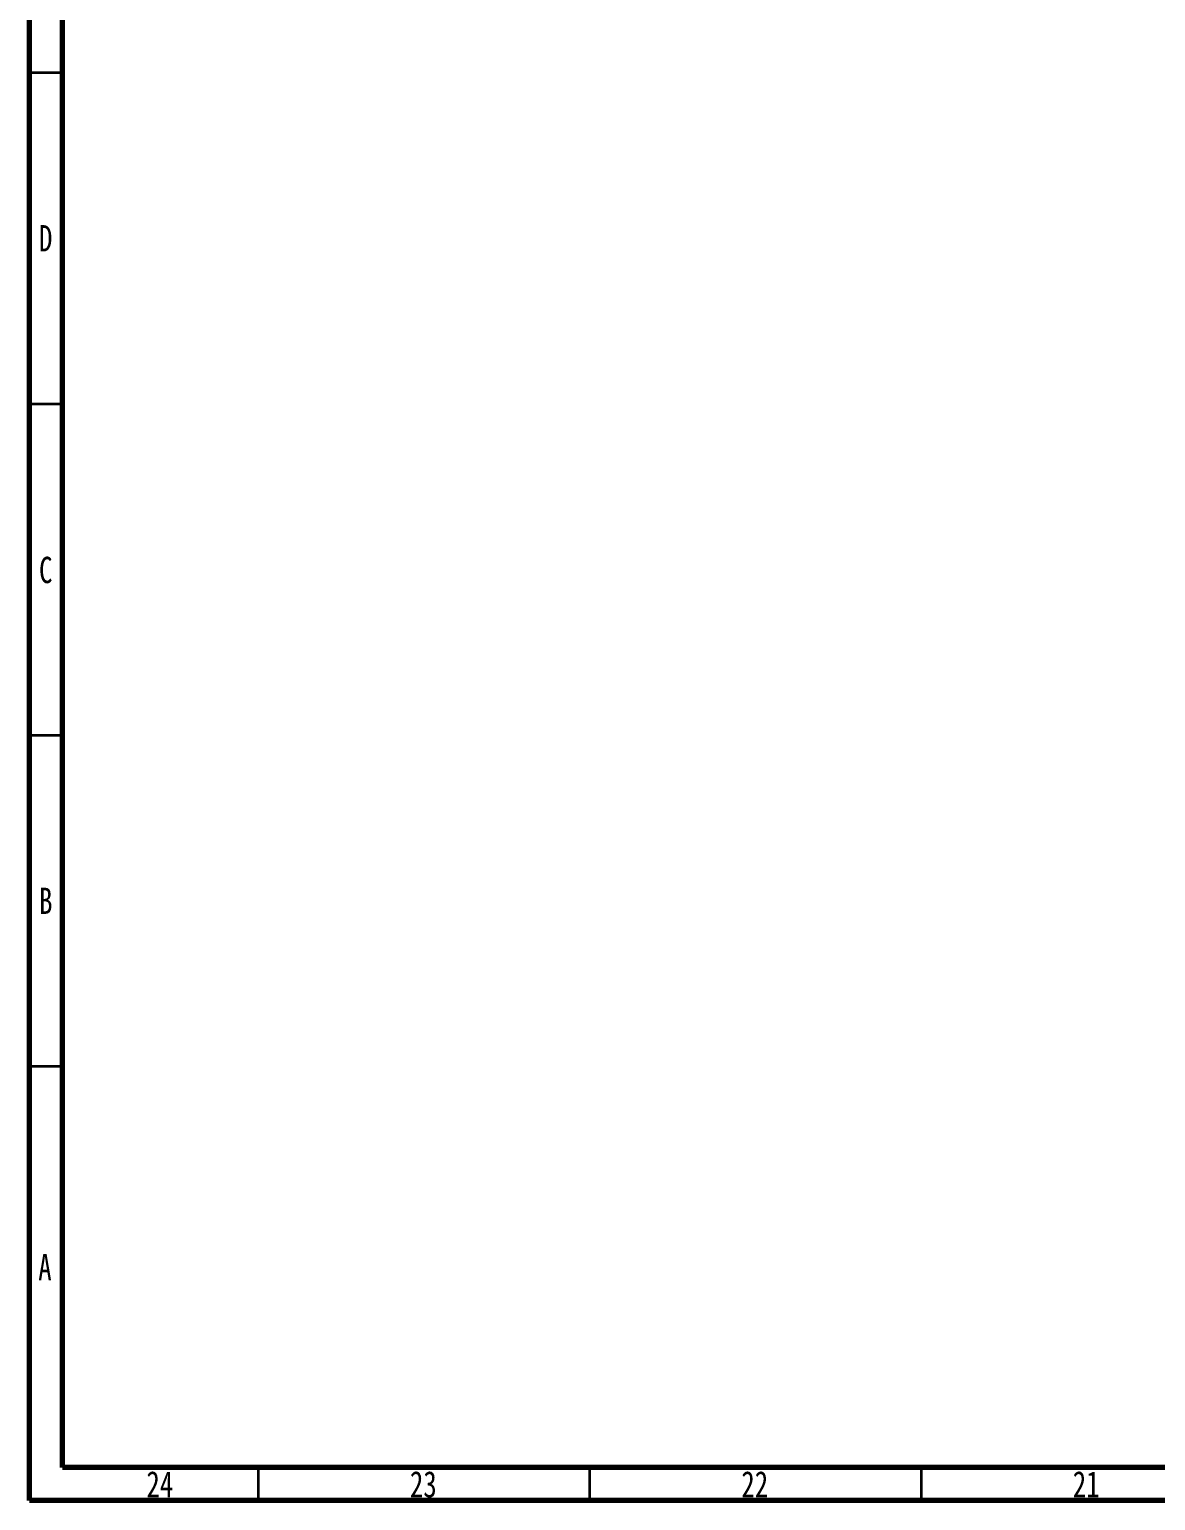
# Model space of a CAD drawing. Header units: millimetres. Extents: x 15 to 1192, y 5 to 836.
# Drawn here: x 15 to 184.9, y 5 to 227 of the extents above; entities that cross this region are included whole.
import ezdxf

# ---------------------------------------------------------------- set-up
doc = ezdxf.new("R2010")
doc.units = ezdxf.units.MM
doc.styles.add('SLDTEXTSTYLE0', font='TXT', dxfattribs={"width": 0.75})

msp = doc.modelspace()

# ---------------------------------------------------------------- linework, layer by layer
at = {"color": 7, "linetype": 'Continuous', "lineweight": 70}
for p, q in [((15, 5), (15, 836)), ((20, 10), (20, 831)), ((1179, 10), (20, 10)), ((1184, 5), (15, 5))]:
    msp.add_line(p, q, dxfattribs=at)
at = {"color": 7, "linetype": 'Continuous', "lineweight": 35}
for p, q in [((20, 220.5), (15, 220.5)), ((20, 170.5), (15, 170.5)), ((20, 120.5), (15, 120.5)), ((20, 70.5), (15, 70.5)), ((49.5, 10), (49.5, 5)), ((99.5, 10), (99.5, 5)), ((149.5, 10), (149.5, 5))]:
    msp.add_line(p, q, dxfattribs=at)

# ---------------------------------------------------------------- texts
at = {"color": 7, "linetype": 'Continuous', "lineweight": 0, "attachment_point": 2, "style": 'SLDTEXTSTYLE0'}
for s, insert, char_height in [('D', (17.45, 197.51), 3.97), ('C', (17.46, 147.45), 3.97), ('B', (17.47, 97.51), 3.97), ('A', (17.34, 42.2), 3.97), ('24', (34.67, 9.45), 3.969), ('23', (74.42, 9.45), 3.969), ('22', (124.42, 9.45), 3.969), ('21', (174.42, 9.45), 3.969)]:
    msp.add_mtext(s, dxfattribs=dict(at, insert=insert, char_height=char_height))

doc.saveas('drawing.dxf')
